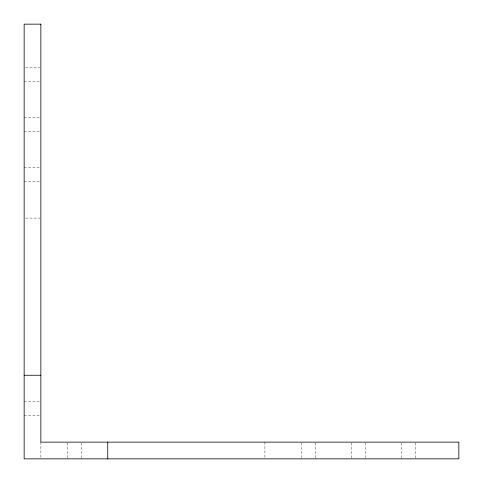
<?xml version="1.0" encoding="UTF-8"?>
<svg xmlns="http://www.w3.org/2000/svg" width="483" height="483" viewBox="0 0 483 483"><rect width="100%" height="100%" fill="white"/><g stroke="black" fill="none" stroke-linecap="round" stroke-linejoin="round"><path stroke-width="0.36" stroke-dasharray="2.42 1.81" d="M25.605 67.288L40.143 67.288M24.15 81.331L40.143 81.331M24.15 117.441L40.143 117.441M24.15 131.485L40.143 131.485M24.15 167.601L40.143 167.601M24.15 181.644L40.143 181.644M25.605 218.093L40.143 218.093M24.15 401.669L40.143 401.669M24.15 415.712L40.143 415.712M415.712 442.857L415.712 458.85M401.669 442.857L401.669 458.85M365.559 442.857L365.559 458.85M351.515 442.857L351.515 458.85M315.399 442.857L315.399 458.85M301.356 442.857L301.356 458.85M264.907 442.132L264.907 458.125M81.331 442.857L81.331 458.85M67.288 442.857L67.288 458.85M40.868 442.132L40.868 458.125"/><path stroke-width="0.72" d="M24.15 375.255L40.868 375.255M107.745 442.132L107.745 458.85M40.868 24.15L24.15 24.15L24.15 458.85L458.85 458.85L458.85 442.132L40.868 442.132L40.868 24.15"/></g></svg>
